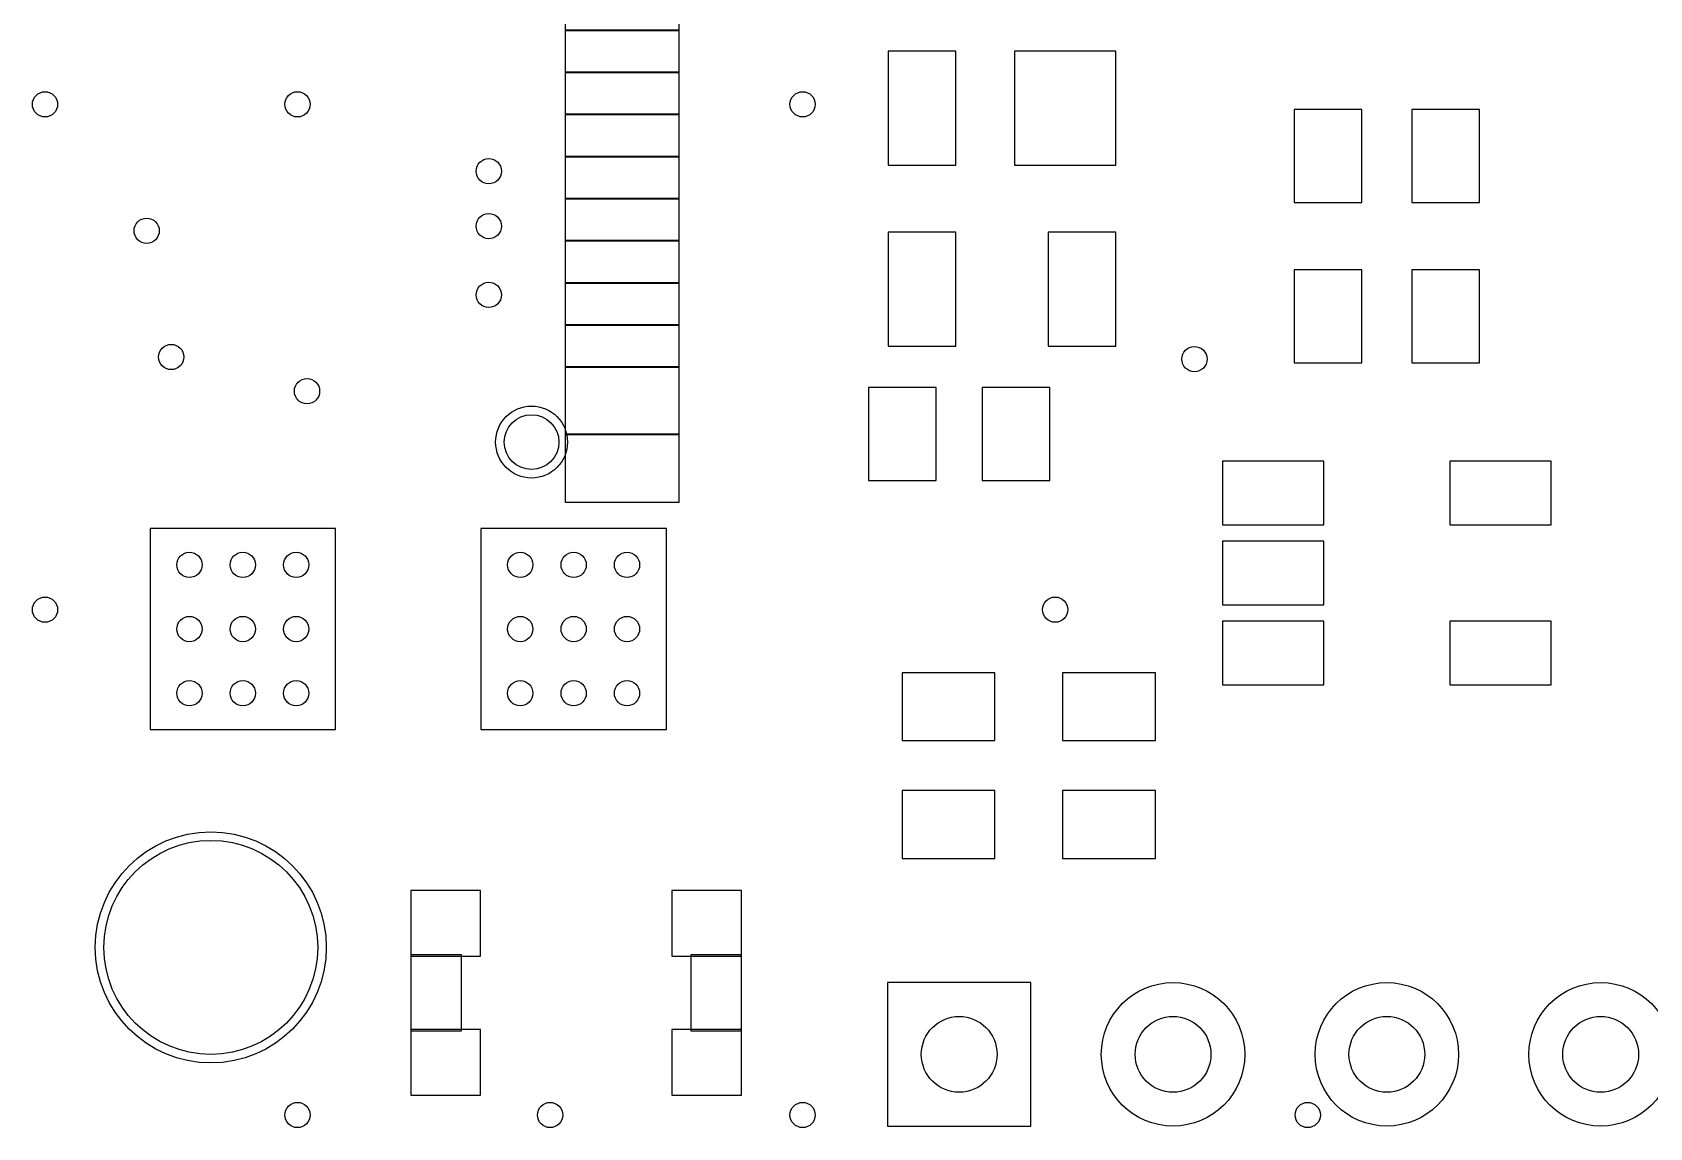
# Model space of a CAD drawing. Extents: x -55.5 to -0.4, y 0.4 to 22.7.
# Drawn here: x -55.46 to -36.25, y 0.4 to 13.4 of the extents above; entities that cross this region are included whole.
import ezdxf

# ---------------------------------------------------------------- set-up
doc = ezdxf.new("R2010")
doc.units = 0
doc.layers.get('0').update_dxf_attribs({"linetype": 'CONTINUOUS'})
for name, color, linetype in [('PADHOLELAYER', 156, 'CONTINUOUS'), ('TOPSOLDER', 216, 'CONTINUOUS'), ('VIAHOLELAYER', 16, 'CONTINUOUS')]:
    doc.layers.add(name, color=color, linetype=linetype)

# ---------------------------------------------------------------- blocks, each defined once
blk = doc.blocks.new('SKSGACE010_5')
at = {"layer": 'TOPSOLDER'}
for p, q in [((-1.136, 1.214), (-1.964, 1.214)), ((-1.964, 1.214), (-1.964, 0.436)), ((-1.136, 0.436), (-1.136, 1.214)), ((1.964, 1.214), (1.136, 1.214)), ((1.136, 1.214), (1.136, 0.436)), ((1.964, 0.436), (1.964, 1.214)), ((-1.361, 0.452), (-1.964, 0.452)), ((-1.964, 0.452), (-1.964, -0.452)), ((-1.964, 0.436), (-1.136, 0.436)), ((-1.361, -0.452), (-1.361, 0.452)), ((1.136, 0.436), (1.964, 0.436)), ((1.964, 0.452), (1.361, 0.452)), ((1.361, 0.452), (1.361, -0.452)), ((1.964, -0.452), (1.964, 0.452)), ((-1.136, -0.436), (-1.964, -0.436)), ((-1.964, -0.436), (-1.964, -1.214)), ((-1.964, -0.452), (-1.361, -0.452)), ((-1.136, -1.214), (-1.136, -0.436)), ((1.964, -0.436), (1.136, -0.436)), ((1.136, -0.436), (1.136, -1.214)), ((1.361, -0.452), (1.964, -0.452)), ((1.964, -1.214), (1.964, -0.436)), ((-1.964, -1.214), (-1.136, -1.214)), ((1.136, -1.214), (1.964, -1.214))]:
    blk.add_line(p, q, dxfattribs=at)
blk = doc.blocks.new('TI_SOT_23_5_DBV_6')
at = {"layer": 'TOPSOLDER'}
for p, q in [((-0.748, 1.327), (-1.952, 1.327)), ((-1.952, 1.327), (-1.952, 0.573)), ((-0.748, 0.573), (-0.748, 1.327)), ((1.952, 1.327), (0.748, 1.327)), ((0.748, 1.327), (0.748, 0.573)), ((1.952, 0.573), (1.952, 1.327)), ((-1.952, 0.573), (-0.748, 0.573)), ((0.748, 0.573), (1.952, 0.573)), ((-0.748, 0.377), (-1.952, 0.377)), ((-1.952, 0.377), (-1.952, -0.377)), ((-0.748, -0.377), (-0.748, 0.377)), ((-1.952, -0.377), (-0.748, -0.377)), ((-0.748, -0.573), (-1.952, -0.573)), ((-1.952, -0.573), (-1.952, -1.327)), ((-0.748, -1.327), (-0.748, -0.573)), ((1.952, -0.573), (0.748, -0.573)), ((0.748, -0.573), (0.748, -1.327)), ((1.952, -1.327), (1.952, -0.573)), ((-1.952, -1.327), (-0.748, -1.327)), ((0.748, -1.327), (1.952, -1.327))]:
    blk.add_line(p, q, dxfattribs=at)
blk = doc.blocks.new('CAP_0603_1608_8')
at = {"layer": 'TOPSOLDER'}
for p, q in [((-0.298, 0.552), (-1.102, 0.552)), ((-1.102, 0.552), (-1.102, -0.552)), ((-0.298, -0.552), (-0.298, 0.552)), ((1.102, 0.552), (0.298, 0.552)), ((0.298, 0.552), (0.298, -0.552)), ((1.102, -0.552), (1.102, 0.552)), ((-1.102, -0.552), (-0.298, -0.552)), ((0.298, -0.552), (1.102, -0.552))]:
    blk.add_line(p, q, dxfattribs=at)
blk = doc.blocks.new('CAP_0603_1608_9')
at = {"layer": 'TOPSOLDER'}
for p, q in [((-0.298, 0.552), (-1.102, 0.552)), ((-1.102, 0.552), (-1.102, -0.552)), ((-0.298, -0.552), (-0.298, 0.552)), ((1.102, 0.552), (0.298, 0.552)), ((0.298, 0.552), (0.298, -0.552)), ((1.102, -0.552), (1.102, 0.552)), ((-1.102, -0.552), (-0.298, -0.552)), ((0.298, -0.552), (1.102, -0.552))]:
    blk.add_line(p, q, dxfattribs=at)
blk = doc.blocks.new('CAP_0603_1608_10')
at = {"layer": 'TOPSOLDER'}
for p, q in [((-0.298, 0.552), (-1.102, 0.552)), ((-1.102, 0.552), (-1.102, -0.552)), ((-0.298, -0.552), (-0.298, 0.552)), ((1.102, 0.552), (0.298, 0.552)), ((0.298, 0.552), (0.298, -0.552)), ((1.102, -0.552), (1.102, 0.552)), ((-1.102, -0.552), (-0.298, -0.552)), ((0.298, -0.552), (1.102, -0.552))]:
    blk.add_line(p, q, dxfattribs=at)
blk = doc.blocks.new('CAP_0603_1608_11')
at = {"layer": 'TOPSOLDER'}
for p, q in [((-0.298, 0.552), (-1.102, 0.552)), ((-1.102, 0.552), (-1.102, -0.552)), ((-0.298, -0.552), (-0.298, 0.552)), ((1.102, 0.552), (0.298, 0.552)), ((0.298, 0.552), (0.298, -0.552)), ((1.102, -0.552), (1.102, 0.552)), ((-1.102, -0.552), (-0.298, -0.552)), ((0.298, -0.552), (1.102, -0.552))]:
    blk.add_line(p, q, dxfattribs=at)
blk = doc.blocks.new('SOT143B_15')
at = {"layer": 'TOPSOLDER'}
for p, q in [((-0.398, 1.352), (-1.752, 1.352)), ((-1.752, 1.352), (-1.752, 0.148)), ((-0.398, 0.148), (-0.398, 1.352)), ((1.752, 1.352), (0.398, 1.352)), ((0.398, 1.352), (0.398, 0.548)), ((1.752, 0.548), (1.752, 1.352)), ((0.398, 0.548), (1.752, 0.548)), ((-1.752, 0.148), (-0.398, 0.148)), ((-0.398, -0.548), (-1.752, -0.548)), ((-1.752, -0.548), (-1.752, -1.352)), ((-0.398, -1.352), (-0.398, -0.548)), ((1.752, -0.548), (0.398, -0.548)), ((0.398, -0.548), (0.398, -1.352)), ((1.752, -1.352), (1.752, -0.548)), ((-1.752, -1.352), (-0.398, -1.352)), ((0.398, -1.352), (1.752, -1.352))]:
    blk.add_line(p, q, dxfattribs=at)
blk = doc.blocks.new('RES_0603_1608_21')
at = {"layer": 'TOPSOLDER'}
for p, q in [((-0.273, 0.552), (-1.077, 0.552)), ((-1.077, 0.552), (-1.077, -0.552)), ((-0.273, -0.552), (-0.273, 0.552)), ((1.077, 0.552), (0.273, 0.552)), ((0.273, 0.552), (0.273, -0.552)), ((1.077, -0.552), (1.077, 0.552)), ((-1.077, -0.552), (-0.273, -0.552)), ((0.273, -0.552), (1.077, -0.552))]:
    blk.add_line(p, q, dxfattribs=at)
blk = doc.blocks.new('HDR1X16_24')
at = {"layer": 'PADHOLELAYER'}
for centre in [(0, 0), (2.54, 0), (5.08, 0), (7.62, 0)]:
    blk.add_circle(centre, 0.45, dxfattribs=at)
at = {"layer": 'TOPSOLDER'}
for p, q in [((-0.852, 0.852), (-0.852, -0.852)), ((0.852, 0.852), (-0.852, 0.852)), ((0.852, -0.852), (0.852, 0.852)), ((-0.852, -0.852), (0.852, -0.852))]:
    blk.add_line(p, q, dxfattribs=at)
for centre in [(2.54, 0), (5.08, 0), (7.62, 0)]:
    blk.add_circle(centre, 0.852, dxfattribs=at)
blk = doc.blocks.new('USB4110_GF_A_28')
at = {"layer": 'PADHOLELAYER'}
for centre in [(-2.89, 0), (2.89, 0)]:
    blk.add_circle(centre, 0.325, dxfattribs=at)
at = {"layer": 'TOPSOLDER'}
for p, q in [((-3.602, 1.752), (-3.602, 0.398)), ((-2.798, 1.752), (-3.602, 1.752)), ((-2.802, 1.752), (-2.802, 0.398)), ((-1.998, 1.752), (-2.802, 1.752)), ((-2.798, 0.398), (-2.798, 1.752)), ((-2.002, 1.752), (-2.002, 0.398)), ((-1.498, 1.752), (-2.002, 1.752)), ((-1.998, 0.398), (-1.998, 1.752)), ((-1.502, 1.752), (-1.502, 0.398)), ((-0.998, 1.752), (-1.502, 1.752)), ((-1.498, 0.398), (-1.498, 1.752)), ((-1.002, 1.752), (-1.002, 0.398)), ((-0.498, 1.752), (-1.002, 1.752)), ((-0.998, 0.398), (-0.998, 1.752)), ((-0.502, 1.752), (-0.502, 0.398)), ((0.002, 1.752), (-0.502, 1.752)), ((-0.498, 0.398), (-0.498, 1.752)), ((-0.002, 1.752), (-0.002, 0.398)), ((0.502, 1.752), (-0.002, 1.752)), ((0.002, 0.398), (0.002, 1.752)), ((0.498, 1.752), (0.498, 0.398)), ((1.002, 1.752), (0.498, 1.752)), ((0.502, 0.398), (0.502, 1.752)), ((0.998, 1.752), (0.998, 0.398)), ((1.502, 1.752), (0.998, 1.752)), ((1.002, 0.398), (1.002, 1.752)), ((1.498, 1.752), (1.498, 0.398)), ((2.002, 1.752), (1.498, 1.752)), ((1.502, 0.398), (1.502, 1.752)), ((1.998, 1.752), (1.998, 0.398)), ((2.802, 1.752), (1.998, 1.752)), ((2.002, 0.398), (2.002, 1.752)), ((2.798, 1.752), (2.798, 0.398)), ((3.602, 1.752), (2.798, 1.752)), ((2.802, 0.398), (2.802, 1.752)), ((3.602, 0.398), (3.602, 1.752)), ((-6.302, 1.602), (-6.302, -0.602)), ((-3.918, 1.602), (-6.302, 1.602)), ((-3.918, -0.602), (-3.918, 1.602)), ((3.918, 1.602), (3.918, -0.602)), ((6.302, 1.602), (3.918, 1.602)), ((6.302, -0.602), (6.302, 1.602)), ((-3.602, 0.398), (-2.798, 0.398)), ((-2.802, 0.398), (-1.998, 0.398)), ((-2.002, 0.398), (-1.498, 0.398)), ((-1.502, 0.398), (-0.998, 0.398)), ((-1.002, 0.398), (-0.498, 0.398)), ((-0.502, 0.398), (0.002, 0.398)), ((-0.002, 0.398), (0.502, 0.398)), ((0.498, 0.398), (1.002, 0.398)), ((0.998, 0.398), (1.502, 0.398)), ((1.498, 0.398), (2.002, 0.398)), ((1.998, 0.398), (2.802, 0.398)), ((2.798, 0.398), (3.602, 0.398)), ((-6.302, -0.602), (-3.918, -0.602)), ((3.918, -0.602), (6.302, -0.602)), ((-6.302, -2.328), (-6.302, -4.532)), ((-3.918, -2.328), (-6.302, -2.328)), ((-3.918, -4.532), (-3.918, -2.328)), ((3.918, -2.328), (3.918, -4.532)), ((6.302, -2.328), (3.918, -2.328)), ((6.302, -4.532), (6.302, -2.328)), ((-6.302, -4.532), (-3.918, -4.532)), ((3.918, -4.532), (6.302, -4.532))]:
    blk.add_line(p, q, dxfattribs=at)
for centre in [(-2.89, 0), (2.89, 0)]:
    blk.add_circle(centre, 0.427, dxfattribs=at)

msp = doc.modelspace()

# ---------------------------------------------------------------- linework, layer by layer
at = {"layer": 'PADHOLELAYER'}
msp.add_circle((-53.34, 2.54), 1.27, dxfattribs=at)
at = {"layer": 'TOPSOLDER'}
msp.add_circle((-53.34, 2.54), 1.372, dxfattribs=at)
at = {"layer": 'VIAHOLELAYER'}
for centre in [(-55.31, 12.55), (-52.31, 12.55), (-46.31, 12.55), (-50.038, 11.756), (-54.102, 11.049), (-50.038, 11.104), (-50.038, 10.287), (-53.81, 9.55), (-41.656, 9.525), (-52.197, 9.144), (-53.594, 7.082), (-52.96, 7.082), (-52.326, 7.082), (-49.664, 7.082), (-49.03, 7.082), (-48.396, 7.082), (-55.31, 6.55), (-43.31, 6.55), (-53.594, 6.32), (-52.96, 6.32), (-52.326, 6.32), (-49.664, 6.32), (-49.03, 6.32), (-48.396, 6.32), (-53.594, 5.558), (-52.96, 5.558), (-52.326, 5.558), (-49.664, 5.558), (-49.03, 5.558), (-48.396, 5.558), (-52.31, 0.55), (-49.31, 0.55), (-46.31, 0.55), (-40.31, 0.55)]:
    msp.add_circle(centre, 0.15, dxfattribs=at)

# ---------------------------------------------------------------- block references
for name, p, rotation in [('USB4110_GF_A_28', (-49.53, 11.43), 270), ('SOT143B_15', (-43.942, 11.43), 270), ('CAP_0603_1608_9', (-39.37, 11.938), 360), ('CAP_0603_1608_8', (-39.37, 10.033), 360), ('RES_0603_1608_21', (-44.45, 8.636), 360), ('TI_SOT_23_5_DBV_6', (-39.37, 6.985), 360), ('CAP_0603_1608_11', (-44.577, 4.699), 90), ('CAP_0603_1608_10', (-42.672, 4.699), 90), ('SKSGACE010_5', (-49, 2), 180), ('HDR1X16_24', (-44.45, 1.27), 360)]:
    msp.add_blockref(name, p, dxfattribs=dict(rotation=rotation))

doc.saveas('drawing.dxf')
